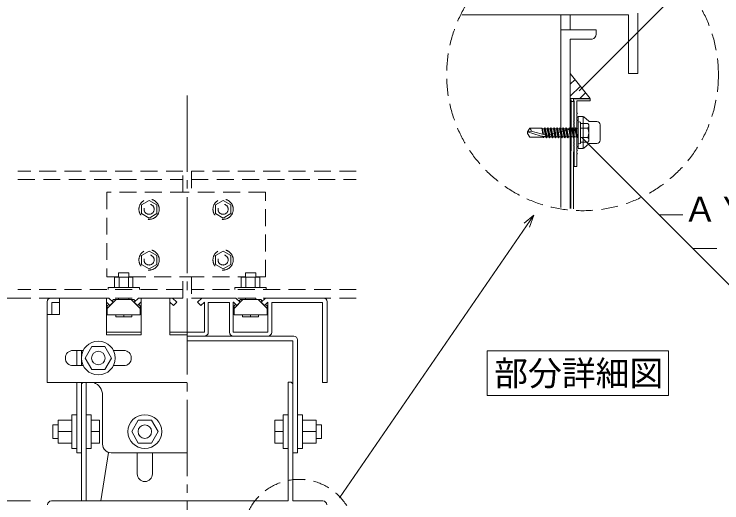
# Model space of a CAD drawing. Units: millimetres, scale not verified, with parts at other scales. Extents: x -1350 to 1350, y -943 to 920.
# Drawn here: x -204 to 632, y -71 to 507 of the extents above; entities that cross this region are included whole.
import ezdxf
from ezdxf.enums import TextEntityAlignment as Align

# ---------------------------------------------------------------- set-up
doc = ezdxf.new("R2010")
doc.units = ezdxf.units.MM
doc.header["$LTSCALE"] = 10
doc.linetypes.add('CHAIN2', pattern=[12, 9, -1, 1, -1])
doc.linetypes.add('DASHED2', pattern=[3, 2, -1])
for name, color, linetype, lineweight in [('0-2_ハッチング', 7, 'Continuous', 9), ('1-0_芯・寸法線', 7, 'CHAIN2', 9), ('1-7_設備', 7, 'Continuous', 9), ('1-9_下地鋼板', 7, 'DASHED2', 9), ('1-D_設備2', 7, 'Continuous', 9), ('2-0', 7, 'Continuous', 9), ('2-1', 7, 'Continuous', 9), ('E-0', 7, 'Continuous', 9), ('E-1', 7, 'Continuous', 9)]:
    doc.layers.add(name, color=color, linetype=linetype, lineweight=lineweight)
doc.styles.add('ＭＳ ゴシック', font='')
doc.styles.get('ＭＳ ゴシック').set_extended_font_data('MS Gothic')

# ---------------------------------------------------------------- blocks, each defined once
blk = doc.blocks.new('ﾋﾞｽｷｬｯﾌﾟ')
at = {"layer": '0-2_ハッチング'}
for p, q in [((-13, 2.14), (-13, 10.4)), ((9, 14.4), (-9, 14.4)), ((13, 2.14), (13, 10.4)), ((-18.52, -5.04), (-13.48, 0.84)), ((18.52, -5.04), (13.48, 0.84)), ((-19, -6.34), (-19, -11.6)), ((-18.86, -5.6), (18.86, -5.6)), ((19, -6.34), (19, -11.6)), ((-19, -11.6), (19, -11.6))]:
    blk.add_line(p, q, dxfattribs=at)
for centre, radius, start, end in [((-9, 10.4), 4, 90, 180), ((9, 10.4), 4, 0, 90), ((-15, 2.14), 2, 319.39871, 0), ((15, 2.14), 2, 180, 220.60129), ((-17, -6.34), 2, 139.39871, 180), ((17, -6.34), 2, 0, 40.60129)]:
    blk.add_arc(centre, radius, start, end, dxfattribs=at)

msp = doc.modelspace()

# ---------------------------------------------------------------- linework, layer by layer
at = {"layer": '1-0_芯・寸法線'}
msp.add_line((0.05, 410.53), (0.05, -412.43), dxfattribs=at)
at = {"layer": '1-7_設備'}
for p, q in [((-160.95, 171.13), (-92.38, 171.13)), ((-150.95, 151.63), (-150.95, 171.13)), ((-95.45, 127.63), (-95.45, 171.13)), ((-87.32, 166.06), (-92.38, 171.13)), ((-62.59, 166.06), (-57.52, 171.13)), ((-57.52, 171.13), (-17.38, 171.13)), ((-54.45, 127.63), (-54.45, 171.13)), ((-20.45, 127.63), (-20.45, 171.13)), ((-12.32, 166.06), (-17.38, 171.13)), ((12.41, 166.06), (17.48, 171.13)), ((17.48, 171.13), (57.62, 171.13)), ((57.62, 171.13), (62.69, 166.06)), ((87.41, 166.06), (92.48, 171.13)), ((92.48, 171.13), (161.05, 171.13)), ((93.18, 171.13), (161.05, 171.13)), ((-165.45, 71.13), (-165.45, 166.63)), ((-95.45, 166.27), (-95.31, 166.27)), ((-91.21, 162.17), (-95.31, 166.27)), ((-87.32, 166.06), (-91.21, 162.17)), ((-62.59, 166.06), (-58.7, 162.17)), ((-58.7, 162.17), (-54.6, 166.27)), ((-54.45, 166.27), (-54.6, 166.27)), ((-20.45, 166.27), (-20.31, 166.27)), ((-16.21, 162.17), (-20.31, 166.27)), ((-12.32, 166.06), (-16.21, 162.17)), ((12.41, 166.06), (16.3, 162.17)), ((20.4, 166.27), (16.3, 162.17)), ((20.4, 166.27), (20.55, 166.27)), ((20.55, 166.27), (20.55, 130.63)), ((25.05, 165.63), (50.05, 165.63)), ((25.05, 130.63), (25.05, 165.63)), ((50.05, 165.63), (50.05, 130.63)), ((54.55, 166.27), (54.69, 166.27)), ((58.79, 162.17), (54.69, 166.27)), ((62.69, 166.06), (58.79, 162.17)), ((87.41, 166.06), (91.3, 162.17)), ((95.4, 166.27), (91.3, 162.17)), ((95.4, 166.27), (95.55, 166.27)), ((100.05, 130.63), (100.05, 165.63)), ((165.55, 166.63), (165.55, 71.13)), ((-150.95, 151.63), (-165.45, 151.63)), ((-54.45, 130.63), (-95.45, 130.63)), ((-95.45, 127.63), (-54.45, 127.63)), ((0.05, 130.63), (-20.45, 130.63)), ((-20.45, 127.63), (0.05, 127.63)), ((20.55, 130.63), (0.05, 130.63)), ((0.05, 126.13), (126.05, 126.13)), ((0.05, 126.13), (20.55, 126.13)), ((54.55, 126.13), (95.55, 126.13)), ((125.05, 120.63), (0.05, 120.63)), ((125.05, -68.87), (125.05, 120.63)), ((130.55, 121.63), (130.55, -11.87)), ((-122.81, 109.13), (-134.95, 109.13)), ((-130.45, 91.13), (-130.45, 109.13)), ((-124.95, 109.13), (-124.95, 91.13)), ((-74.95, 109.13), (-87.09, 109.13)), ((-134.95, 91.13), (-122.81, 91.13)), ((-87.09, 91.13), (-74.95, 91.13)), ((0.05, 71.13), (-165.45, 71.13)), ((-130.45, 71.13), (-130.45, -11.87)), ((-124.95, -68.87), (-124.95, 71.13)), ((-124.08, 70.5), (-124.95, 69.63)), ((-123.46, 71.12), (-124.08, 70.5)), ((-123.45, 71.13), (-123.46, 71.12)), ((-119.45, 71.13), (-119.45, -68.87)), ((119.55, 71.63), (119.55, -68.87)), ((123.05, 71.63), (119.55, 71.63)), ((123.05, 71.63), (125.05, 69.63)), ((165.55, 71.13), (160.05, 71.13)), ((-99.95, -1.87), (-99.95, 56.13)), ((-136.45, -6.87), (-136.45, 33.13)), ((-130.45, 33.13), (-136.45, 33.13)), ((-113.45, 33.13), (-119.45, 33.13)), ((-113.45, -6.87), (-113.45, 33.13)), ((-113.45, 26.63), (-103.45, 26.63)), ((-103.45, -0.37), (-103.45, 26.63)), ((103.55, 26.63), (103.55, -0.37)), ((113.55, 26.63), (103.55, 26.63)), ((113.55, 33.13), (113.55, -6.87)), ((119.55, 33.13), (113.55, 33.13)), ((136.55, 33.13), (130.55, 33.13)), ((136.55, 33.13), (136.55, -6.87)), ((152.55, 26.63), (136.55, 26.63)), ((152.55, 26.63), (152.55, -0.37)), ((-158.95, 5.13), (-158.95, 21.13)), ((-152.45, 21.13), (-158.95, 21.13)), ((159.05, 21.13), (152.55, 21.13)), ((159.05, 5.13), (159.05, 21.13)), ((-152.45, 13.13), (-136.45, 13.13)), ((-113.45, 13.13), (-103.45, 13.13)), ((113.55, 13.13), (103.55, 13.13)), ((152.55, 13.13), (136.55, 13.13)), ((-158.95, 5.13), (-152.45, 5.13)), ((152.55, 5.13), (159.05, 5.13)), ((-152.45, -0.37), (-136.45, -0.37)), ((-136.45, -6.87), (-130.45, -6.87)), ((-119.45, -6.87), (-113.45, -6.87)), ((-113.45, -0.37), (-103.45, -0.37)), ((113.55, -0.37), (103.55, -0.37)), ((113.55, -6.87), (119.55, -6.87)), ((130.55, -6.87), (136.55, -6.87)), ((152.55, -0.37), (136.55, -0.37)), ((-124.95, -11.87), (-130.45, -11.87)), ((-92.96, -11.41), (-101.95, -68.87)), ((-89.95, -11.87), (0.05, -11.87)), ((-58.95, -36.87), (-58.95, -11.87)), ((-40.95, -11.87), (-40.95, -36.87)), ((125.05, -11.87), (130.55, -11.87)), ((-160.45, -68.87), (0.05, -68.87)), ((0.05, -68.87), (119.55, -68.87)), ((125.05, -68.87), (160.55, -68.87))]:
    msp.add_line(p, q, dxfattribs=at)
for points in [[(-150.95, 165.63), (-159.95, 165.63), (-159.95, 151.63)], [(95.55, 166.27), (95.55, 130.63), (54.55, 130.63), (54.55, 166.27)], [(100.05, 165.63), (160.05, 165.63), (160.05, 71.13)], [(-152.45, -0.37), (-152.45, 26.63), (-136.45, 26.63)]]:
    msp.add_lwpolyline(points, dxfattribs=at)
for points in [[(-89.36, 100.13), (-97.16, 113.63), (-112.75, 113.63), (-120.54, 100.13), (-112.75, 86.63), (-97.16, 86.63)], [(-34.36, 13.13), (-42.16, 26.63), (-57.75, 26.63), (-65.54, 13.13), (-57.75, -0.37), (-42.16, -0.37)]]:
    msp.add_lwpolyline(points, close=True, dxfattribs=at)
for centre, radius in [((-104.95, 100.13), 20), ((-104.95, 100.13), 8), ((-49.95, 13.13), 20), ((-49.95, 13.13), 8)]:
    msp.add_circle(centre, radius, dxfattribs=at)
for centre, radius, start, end in [((-160.95, 166.63), 4.5, 90, 180), ((161.05, 166.63), 4.5, 0, 90), ((20.55, 130.63), 4.5, 270, 0), ((54.55, 130.63), 4.5, 180, 270), ((95.55, 130.63), 4.5, 270, 0), ((126.05, 121.63), 4.5, 0, 90), ((-134.95, 100.13), 9, 90, 270), ((-74.95, 100.13), 9, 270, 90), ((-115.95, 56.13), 16, 0, 69.63587), ((-89.95, -1.87), 10, 180, 270), ((-49.95, -36.87), 9, 180, 0), ((-160.45, -73.37), 4.5, 90, 180), ((160.55, -73.37), 4.5, 0, 90)]:
    msp.add_arc(centre, radius, start, end, dxfattribs=at)
at = {"layer": '1-9_下地鋼板'}
for p, q in [((-4.95, 321.13), (-199.95, 321.13)), ((-4.95, 296.13), (-4.95, 321.13)), ((5.05, 321.13), (5.05, 296.13)), ((200.05, 321.13), (5.05, 321.13)), ((-199.95, 311.13), (-4.95, 311.13)), ((5.05, 311.13), (200.05, 311.13)), ((0.05, 296.13), (-94.95, 296.13)), ((-94.95, 296.13), (-94.95, 196.13)), ((92.55, 296.13), (0.05, 296.13)), ((-44.95, 286.52), (-53.95, 281.32)), ((-35.95, 281.32), (-44.95, 286.52)), ((42.55, 286.52), (33.55, 281.32)), ((51.55, 281.32), (42.55, 286.52)), ((-53.95, 281.32), (-53.95, 270.93)), ((-35.95, 270.93), (-35.95, 281.32)), ((33.55, 281.32), (33.55, 270.93)), ((51.55, 270.93), (51.55, 281.32)), ((-53.95, 270.93), (-44.95, 265.73)), ((-44.95, 265.73), (-35.95, 270.93)), ((33.55, 270.93), (42.55, 265.73)), ((42.55, 265.73), (51.55, 270.93)), ((-44.95, 226.52), (-53.95, 221.32)), ((-35.95, 221.32), (-44.95, 226.52)), ((42.55, 226.52), (33.55, 221.32)), ((51.55, 221.32), (42.55, 226.52)), ((-53.95, 221.32), (-53.95, 210.93)), ((-35.95, 210.93), (-35.95, 221.32)), ((33.55, 221.32), (33.55, 210.93)), ((51.55, 210.93), (51.55, 221.32)), ((-94.95, 196.13), (-80.95, 196.13)), ((-68.95, 196.13), (0.05, 196.13)), ((-4.95, 171.13), (-4.95, 196.13)), ((0.05, 196.13), (69.05, 196.13)), ((5.05, 196.13), (5.05, 171.13)), ((-4.95, 181.13), (-199.95, 181.13)), ((200.05, 181.13), (5.05, 181.13)), ((-4.95, 171.13), (-199.95, 171.13)), ((200.05, 171.13), (5.05, 171.13))]:
    msp.add_line(p, q, dxfattribs=at)
for points in [[(81.05, 196.13), (92.55, 196.13), (92.55, 296.13)], [(-53.95, 210.93), (-44.95, 205.73), (-35.95, 210.93)], [(33.55, 210.93), (42.55, 205.73), (51.55, 210.93)]]:
    msp.add_lwpolyline(points, dxfattribs=at)
for centre, radius in [((-44.95, 276.13), 12), ((42.55, 276.13), 12), ((-44.95, 276.13), 6), ((42.55, 276.13), 6), ((-44.95, 216.13), 12), ((42.55, 216.13), 12), ((-44.95, 216.13), 6), ((42.55, 216.13), 6)]:
    msp.add_circle(centre, radius, dxfattribs=at)
at = {"layer": '1-D_設備2'}
for p, q in [((-80.95, 200.93), (-80.95, 195.63)), ((-80.95, 200.93), (-68.95, 200.93)), ((-68.95, 200.93), (-68.95, 195.63)), ((69.05, 200.93), (69.05, 195.63)), ((69.05, 200.93), (81.05, 200.93)), ((81.05, 200.93), (81.05, 195.63)), ((-85.92, 195.63), (-85.92, 183.63)), ((-63.98, 195.63), (-85.92, 195.63)), ((-80.44, 195.63), (-80.44, 183.63)), ((-69.47, 195.63), (-69.47, 183.63)), ((-63.98, 183.63), (-63.98, 195.63)), ((64.08, 195.63), (64.08, 183.63)), ((86.02, 195.63), (64.08, 195.63)), ((69.56, 195.63), (69.56, 183.63)), ((80.53, 195.63), (80.53, 183.63)), ((86.02, 183.63), (86.02, 195.63)), ((-93.45, 183.63), (-56.45, 183.63)), ((-93.45, 181.13), (-93.45, 183.63)), ((-56.45, 183.63), (-56.45, 181.13)), ((56.55, 183.63), (93.55, 183.63)), ((56.55, 181.13), (56.55, 183.63)), ((93.55, 183.63), (93.55, 181.13)), ((-83.95, 169.2), (-94.45, 158.7)), ((-87.06, 169.2), (-88.76, 167.5)), ((-87.06, 169.2), (-62.84, 169.2)), ((-80.95, 171.13), (-68.95, 171.13)), ((-80.95, 169.2), (-80.95, 171.13)), ((-68.95, 169.2), (-68.95, 171.13)), ((-65.95, 169.2), (-55.45, 158.7)), ((-61.15, 167.5), (-62.84, 169.2)), ((66.05, 169.2), (55.55, 158.7)), ((62.94, 169.2), (61.24, 167.5)), ((62.94, 169.2), (87.16, 169.2)), ((69.05, 171.13), (81.05, 171.13)), ((69.05, 169.2), (69.05, 171.13)), ((81.05, 169.2), (81.05, 171.13)), ((84.05, 169.2), (94.55, 158.7)), ((88.85, 167.5), (87.16, 169.2)), ((-92.65, 163.62), (-94.45, 161.81)), ((-94.45, 161.81), (-94.45, 151.2)), ((-55.45, 161.81), (-57.26, 163.62)), ((-55.45, 161.81), (-55.45, 151.2)), ((57.35, 163.62), (55.55, 161.81)), ((-55.45, 151.2), (-94.45, 151.2)), ((-84.45, 151.2), (-84.45, 148.7)), ((-74.95, 151.2), (-74.95, 148.7)), ((-65.45, 151.2), (-65.45, 148.7)), ((65.55, 151.2), (65.55, 148.7)), ((75.05, 151.2), (75.05, 148.7)), ((84.55, 151.2), (84.55, 148.7)), ((-84.45, 148.7), (-65.45, 148.7)), ((65.55, 148.7), (84.55, 148.7))]:
    msp.add_line(p, q, dxfattribs=at)
for points in [[(94.55, 151.2), (55.55, 151.2), (55.55, 161.81)], [(94.55, 151.2), (94.55, 161.81), (92.74, 163.62)]]:
    msp.add_lwpolyline(points, dxfattribs=at)
at = {"layer": '2-0'}
for p, q in [((324.84, 505.81), (521.75, 505.81)), ((441.75, 505.81), (441.75, 278.3)), ((452.75, 488.41), (452.75, 505.81)), ((521.75, 436.81), (521.75, 505.81)), ((532.75, 436.81), (532.75, 507.81)), ((441.75, 488.41), (483.46, 488.41)), ((483.46, 488.41), (483.46, 482.91)), ((478.96, 477.41), (452.75, 477.41)), ((452.75, 276.89), (452.75, 477.41)), ((532.75, 436.81), (521.75, 436.81))]:
    msp.add_line(p, q, dxfattribs=at)
at = {"layer": '2-0', "linetype": 'DASHED2'}
for centre, radius in [((467.5, 435.03), 160.64), ((132.43, -109.76), 66.4)]:
    msp.add_circle(centre, radius, dxfattribs=at)
at = {"layer": '2-0'}
msp.add_arc((477.85, 482.91), 5.61, 281.4214, 0, dxfattribs=at)
at = {"layer": '2-1', "color": 4}
for p, q in [((452.95, 407.01), (452.95, 436.81)), ((452.95, 432.5), (452.95, 436.81)), ((476.67, 407.01), (452.95, 436.81)), ((452.95, 423.92), (458.66, 429.63)), ((452.95, 409.78), (464.93, 421.76)), ((464.32, 407.01), (471.2, 413.88)), ((452.95, 407.01), (476.67, 407.01))]:
    msp.add_line(p, q, dxfattribs=at)
at = {"layer": '2-1', "color": 1}
for p, q in [((453.95, 405.64), (452.95, 405.64)), ((452.95, 345.64), (452.95, 405.64)), ((453.95, 345.64), (453.95, 405.64)), ((453.95, 345.64), (452.95, 345.64))]:
    msp.add_line(p, q, dxfattribs=at)
at = {"layer": '2-1', "color": 3}
for p, q in [((454.15, 403.64), (457.15, 403.64)), ((454.15, 345.64), (454.15, 403.64)), ((457.15, 344.77), (457.15, 403.64)), ((454.15, 345.64), (453.75, 345.01)), ((453.75, 276.81), (453.75, 345.01)), ((457.15, 344.77), (456.75, 344.14)), ((456.75, 276.58), (456.75, 344.14))]:
    msp.add_line(p, q, dxfattribs=at)
at = {"layer": '2-1'}
for p, q in [((456.67, 406.81), (456.67, 404.41)), ((456.67, 406.81), (476.67, 406.81)), ((460.67, 404.41), (460.67, 389.98)), ((460.67, 404.41), (476.67, 404.41)), ((476.67, 406.81), (476.67, 404.41)), ((461.67, 389.41), (460.67, 389.98)), ((461.67, 389.41), (460.67, 388.83)), ((460.67, 388.83), (460.67, 385.91)), ((461.67, 385.33), (460.67, 385.91)), ((456.67, 380.11), (457.67, 380.68)), ((456.67, 375.96), (457.67, 376.54)), ((461.67, 381.26), (460.67, 381.84)), ((462.53, 353.9), (462.53, 379.1)), ((464.93, 353.9), (464.93, 379.1)), ((473.96, 377.59), (464.93, 377.59)), ((405.01, 371.8), (402.53, 367.5)), ((402.53, 367.5), (406.79, 368.6)), ((405.01, 371.8), (419.36, 371.8)), ((406.79, 368.6), (424.53, 363.79)), ((419.53, 372.1), (419.36, 371.8)), ((420.63, 364.85), (419.53, 372.1)), ((419.53, 372.1), (420.11, 371.1)), ((422.12, 371.1), (420.11, 371.1)), ((420.11, 371.1), (421.3, 364.67)), ((422.93, 372.5), (422.12, 371.1)), ((422.12, 371.1), (423.51, 364.07)), ((424.23, 363.88), (422.93, 372.5)), ((422.93, 372.5), (423.74, 371.1)), ((423.74, 371.1), (425.55, 361.9)), ((425.75, 371.1), (423.74, 371.1)), ((423.76, 362.78), (456.18, 371.47)), ((426.56, 372.5), (425.75, 371.1)), ((425.75, 371.1), (427.56, 361.9)), ((428.37, 360.5), (426.56, 372.5)), ((426.56, 372.5), (427.37, 371.1)), ((427.37, 371.1), (429.18, 361.9)), ((429.38, 371.1), (427.37, 371.1)), ((430.18, 372.5), (429.38, 371.1)), ((429.38, 371.1), (431.19, 361.9)), ((432, 360.5), (430.18, 372.5)), ((430.18, 372.5), (430.99, 371.1)), ((430.99, 371.1), (432.81, 361.9)), ((433, 371.1), (430.99, 371.1)), ((433.81, 372.5), (433, 371.1)), ((433, 371.1), (434.82, 361.9)), ((435.63, 360.5), (433.81, 372.5)), ((433.81, 372.5), (434.62, 371.1)), ((434.62, 371.1), (436.44, 361.9)), ((436.63, 371.1), (434.62, 371.1)), ((437.44, 372.5), (436.63, 371.1)), ((436.63, 371.1), (438.45, 361.9)), ((439.25, 360.5), (437.44, 372.5)), ((437.44, 372.5), (438.25, 371.1)), ((438.25, 371.1), (440.06, 361.9)), ((440.26, 371.1), (438.25, 371.1)), ((441.07, 372.5), (440.26, 371.1)), ((440.26, 371.1), (442.07, 361.9)), ((442.88, 360.5), (441.07, 372.5)), ((441.07, 372.5), (441.88, 371.1)), ((441.88, 371.1), (443.69, 361.9)), ((443.89, 371.1), (441.88, 371.1)), ((444.7, 372.5), (443.89, 371.1)), ((443.89, 371.1), (445.7, 361.9)), ((446.51, 360.5), (444.7, 372.5)), ((444.7, 372.5), (445.51, 371.1)), ((445.51, 371.1), (447.32, 361.9)), ((447.52, 371.1), (445.51, 371.1)), ((448.32, 372.5), (447.52, 371.1)), ((447.52, 371.1), (449.33, 361.9)), ((450.14, 360.5), (448.32, 372.5)), ((448.32, 372.5), (449.13, 371.1)), ((449.13, 371.1), (450.95, 361.9)), ((451.14, 371.1), (449.13, 371.1)), ((451.95, 372.5), (451.14, 371.1)), ((451.14, 371.1), (452.96, 361.9)), ((453.77, 360.5), (451.95, 372.5)), ((451.95, 372.5), (452.76, 371.1)), ((452.76, 371.1), (454.58, 361.9)), ((454.77, 371.1), (456.59, 361.9)), ((457.39, 360.5), (455.58, 372.5)), ((455.58, 372.5), (456.39, 371.1)), ((456.39, 371.1), (458.2, 361.9)), ((458.4, 371.1), (456.39, 371.1)), ((456.67, 371.82), (457.67, 372.4)), ((456.67, 367.68), (457.67, 368.25)), ((459.21, 372.5), (458.4, 371.1)), ((458.4, 371.1), (460.21, 361.9)), ((460.91, 360.71), (459.21, 372.5)), ((459.21, 372.5), (460.02, 371.1)), ((462.53, 371.41), (460.02, 371.1)), ((461.45, 361.65), (460.02, 371.1)), ((473.96, 372.05), (464.93, 372.05)), ((402.53, 367.5), (417.57, 363.02)), ((402.53, 365.5), (402.53, 367.5)), ((405.01, 361.2), (402.53, 365.5)), ((405.01, 361.2), (420.98, 361.2)), ((419.3, 362.55), (417.57, 363.02)), ((421.25, 360.74), (420.98, 361.2)), ((421.25, 360.74), (421.03, 362.17)), ((421.25, 360.74), (421.92, 361.9)), ((421.89, 362.07), (421.92, 361.9)), ((424.74, 360.5), (423.93, 361.9)), ((424.74, 360.5), (424.31, 363.39)), ((424.74, 360.5), (425.55, 361.9)), ((428.37, 360.5), (429.18, 361.9)), ((431.19, 361.9), (429.18, 361.9)), ((432, 360.5), (431.19, 361.9)), ((432, 360.5), (432.81, 361.9)), ((434.82, 361.9), (432.81, 361.9)), ((435.63, 360.5), (434.82, 361.9)), ((435.63, 360.5), (436.44, 361.9)), ((438.45, 361.9), (436.44, 361.9)), ((439.25, 360.5), (438.45, 361.9)), ((439.25, 360.5), (440.06, 361.9)), ((442.07, 361.9), (440.06, 361.9)), ((442.88, 360.5), (442.07, 361.9)), ((442.88, 360.5), (443.69, 361.9)), ((445.7, 361.9), (443.69, 361.9)), ((446.51, 360.5), (445.7, 361.9)), ((446.51, 360.5), (447.32, 361.9)), ((449.33, 361.9), (447.32, 361.9)), ((450.14, 360.5), (449.33, 361.9)), ((450.14, 360.5), (450.95, 361.9)), ((452.96, 361.9), (450.95, 361.9)), ((453.77, 360.5), (452.96, 361.9)), ((453.77, 360.5), (454.58, 361.9)), ((456.59, 361.9), (454.58, 361.9)), ((457.39, 360.5), (456.59, 361.9)), ((456.67, 367.68), (457.67, 367.1)), ((456.67, 363.53), (457.67, 364.11)), ((456.67, 359.39), (457.67, 359.97)), ((457.39, 360.5), (458.2, 361.9)), ((457.67, 367.1), (457.67, 364.11)), ((460.21, 361.9), (458.2, 361.9)), ((459.87, 365.31), (460.67, 366.51)), ((459.87, 365.31), (460.67, 364.11)), ((460.91, 360.71), (460.21, 361.9)), ((460.67, 364.11), (460.67, 350.53)), ((460.91, 360.71), (461.45, 361.65)), ((461.45, 361.65), (462.53, 361.62)), ((473.96, 360.96), (464.93, 360.96)), ((456.67, 355.25), (457.67, 355.83)), ((456.67, 351.11), (457.67, 351.68)), ((473.96, 355.42), (464.93, 355.42)), ((474.93, 357.1), (473.96, 355.42)), ((456.67, 351.11), (457.67, 350.53)), ((457.67, 350.53), (457.67, 326.81)), ((461.67, 349.95), (460.67, 350.53)), ((461.67, 345.88), (460.67, 346.46)), ((461.67, 341.81), (460.67, 342.38)), ((457.67, 326.81), (460.67, 326.81))]:
    msp.add_line(p, q, dxfattribs=at)
for points in [[(456.67, 404.41), (457.67, 404.41), (457.67, 380.68)], [(461.67, 385.33), (460.67, 384.76), (460.67, 381.84)], [(456.67, 380.11), (457.67, 379.53), (457.67, 376.54)], [(461.67, 381.26), (460.67, 380.68), (460.67, 366.51)], [(474.93, 357.1), (474.93, 375.9), (473.96, 377.59)], [(455.58, 372.5), (454.77, 371.1), (452.76, 371.1)], [(456.67, 375.96), (457.67, 375.39), (457.67, 372.4)], [(456.67, 371.82), (457.67, 371.24), (457.67, 368.25)], [(423.76, 362.78), (423.93, 361.9), (421.92, 361.9)], [(428.37, 360.5), (427.56, 361.9), (425.55, 361.9)], [(456.67, 363.53), (457.67, 362.96), (457.67, 359.97)], [(456.67, 359.39), (457.67, 358.81), (457.67, 355.83)], [(456.67, 355.25), (457.67, 354.67), (457.67, 351.68)], [(461.67, 349.95), (460.67, 349.37), (460.67, 346.46)], [(461.67, 345.88), (460.67, 345.3), (460.67, 342.38)], [(461.67, 341.81), (460.67, 341.23), (460.67, 326.81)]]:
    msp.add_lwpolyline(points, dxfattribs=at)
for centre, radius, start, end in [((463.73, 377.5), 2, 53.1301, 126.8699), ((403.16, 368.68), 3.63, 358.74177, 59.28175), ((470.5, 374.82), 4.43, 321.31094, 359.98344), ((458.66, 366.5), 16.27, 340.08816, 19.91184), ((422.9, 374.57), 12.54, 253.32943, 261.99618), ((421.83, 365.06), 2.99, 256.96073, 334.94524), ((470.5, 358.19), 4.43, 0.01656, 38.68906), ((463.73, 355.5), 2, 233.1301, 306.8699)]:
    msp.add_arc(centre, radius, start, end, dxfattribs=at)
at = {"layer": 'E-0'}
for p, q in [((463.44, 416.27), (600.11, 552.95)), ((466.93, 360.5), (717.94, 109.49)), ((409.94, 269.19), (398.54, 259.45)), ((557.94, 269.49), (586.22, 269.49)), ((597.94, 229.49), (626.22, 229.49)), ((-185.5, 171.13), (-245.5, 171.13)), ((-185, -68.87), (-245.5, -68.87))]:
    msp.add_line(p, q, dxfattribs=at)
msp.add_lwpolyline([(180.1, -65.33), (409.94, 269.19), (404.94, 255.05)], dxfattribs=at)
at = {"layer": 'E-1'}
msp.add_lwpolyline([(354.65, 108.82), (569.32, 108.82), (569.32, 55.72), (354.65, 55.72)], close=True, dxfattribs=at)

# ---------------------------------------------------------------- block references
at = {"layer": '2-1', "rotation": 270}
msp.add_blockref('ﾋﾞｽｷｬｯﾌﾟ', (474, 366.81), dxfattribs=at)

# ---------------------------------------------------------------- texts
at = {"layer": 'E-0', "style": 'ＭＳ ゴシック'}
msp.add_text('ＡＹビスキャップ', height=29.33, dxfattribs=at).set_placement((586.49, 252.6), align=Align.BOTTOM_LEFT)
at = {"layer": 'E-1', "style": 'ＭＳ ゴシック'}
msp.add_text('部分詳細図', height=29.33, dxfattribs=at).set_placement((362.99, 58.67), align=Align.BOTTOM_LEFT)

doc.saveas('drawing.dxf')
